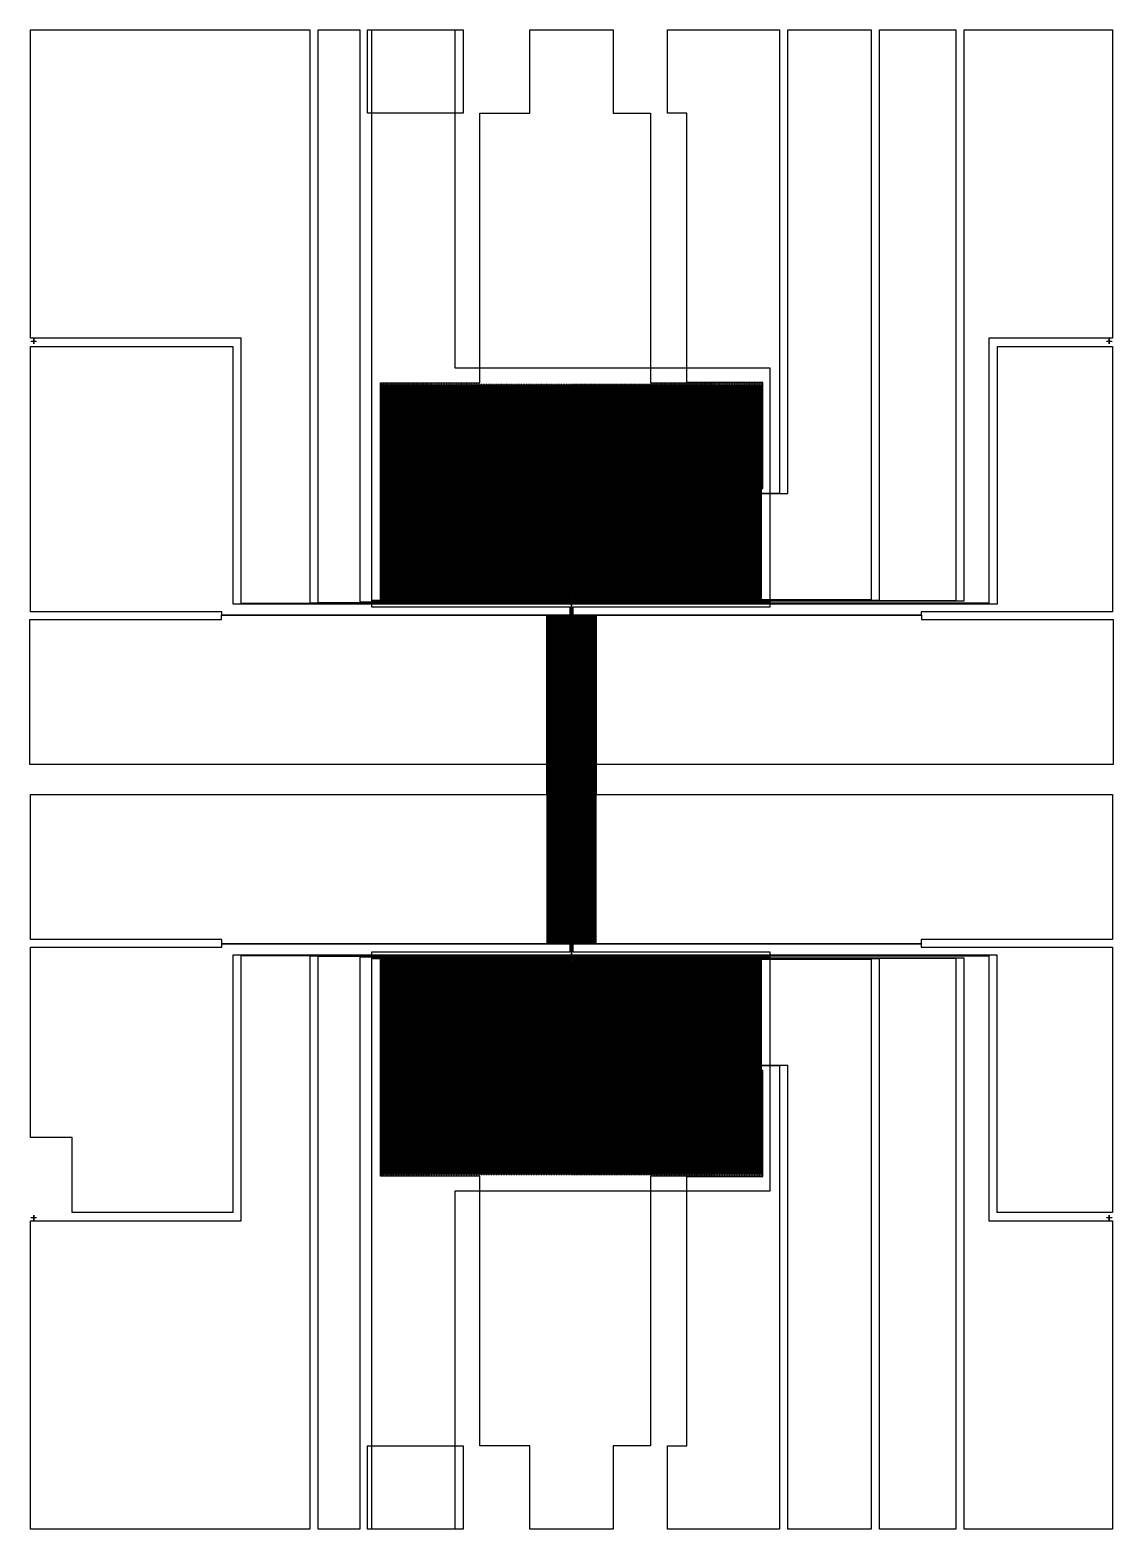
# Model space of a CAD drawing. Extents: x -6506 to 6506, y -9000 to 9000.
import ezdxf

# ---------------------------------------------------------------- set-up
doc = ezdxf.new("R2010")
doc.units = 0
for name, color, linetype in [('BondPadCutOut', 8, 'CONTINUOUS'), ('BottomMetal', 2, 'CONTINUOUS'), ('NbDoor', 9, 'CONTINUOUS'), ('NbDoorEtch', 10, 'CONTINUOUS'), ('TopMetal', 3, 'CONTINUOUS')]:
    doc.layers.add(name, color=color, linetype=linetype)

msp = doc.modelspace()

# ---------------------------------------------------------------- linework, layer by layer
at = {"layer": 'BondPadCutOut'}
for points in [[(-2450, 8000), (-2450, 9000), (-1300, 9000), (-1300, 8000)], [(-2450, -9000), (-2450, -8000), (-1300, -8000), (-1300, -9000)]]:
    msp.add_lwpolyline(points, close=True, dxfattribs=at)
at = {"layer": 'BottomMetal'}
for points in [[(-3043.339, 2122.521), (-3043.339, 9000), (-2543.314, 9000), (-2543.314, 2132.521), (2378.898, 2132.521), (2378.898, 2122.521)], [(-2394.635, 2145.121), (-2394.635, 2155.121), (3700.753, 2155.121), (3700.753, 9000), (4617.163, 9000), (4617.163, 2145.121)], [(2387.322, 2118.821), (2387.322, 2133.821), (-2394.635, 2133.821), (-2394.635, 2143.821), (4717.163, 2143.821), (4717.163, 9000), (6500, 9000), (6500, 5297.841), (5013.881, 5297.841), (5013.881, 2118.821)], [(-2296, 3435.5), (-2296, 3495.5), (2300, 3495.5), (2300, 4768), (1385.854, 4768), (1385.854, 8000), (1153.966, 8000), (1153.966, 9000), (2500, 9000), (2500, 3435.5)], [(-2296, 3497), (-2296, 4764), (-1100, 4764), (-1100, 8000), (-500, 8000), (-500, 9000), (500, 9000), (500, 8000), (950, 8000), (950, 4764), (2296, 4764), (2296, 3497)], [(-2296, 2156.421), (-2296, 3434), (2600, 3434), (2600, 9000), (3601.504, 9000), (3601.504, 2156.421)], [(-6461.5, 5230), (-6461.5, 5258.5), (-6490, 5258.5), (-6490, 5261.5), (-6461.5, 5261.5), (-6461.5, 5290), (-6458.5, 5290), (-6458.5, 5261.5), (-6430, 5261.5), (-6430, 5258.5), (-6458.5, 5258.5), (-6458.5, 5230)], [(6458.5, 5230), (6458.5, 5258.5), (6430, 5258.5), (6430, 5261.5), (6458.5, 5261.5), (6458.5, 5290), (6461.5, 5290), (6461.5, 5261.5), (6490, 5261.5), (6490, 5258.5), (6461.5, 5258.5), (6461.5, 5230)], [(-6000, -5200.045), (-6000, -4299.297), (-6500, -4299.297), (-6500, -2014), (-4200, -2014), (-4200, -1974), (-3, -1974), (-3, 1974), (-4200, 1974), (-4200, 2014), (-6500, 2014), (-6500, 5200.185), (-4070, 5200.185), (-4070, 2109.921), (5120, 2109.921), (5120, 5200.185), (6500, 5200.185), (6500, 2014), (4200, 2014), (4200, 1974), (3, 1974), (3, -1974), (4200, -1974), (4200, -2014), (6500, -2014), (6500, -5197.841), (5113.881, -5197.841), (5113.881, -2109.921), (-4069.939, -2109.921), (-4069.939, -5200.045)], [(-291, -1965.5), (-291, 1968), (-299.5, 1968), (-299.5, 179.6), (-6506.05, 179.6), (-6506.05, 1919.6), (-4206.05, 1919.6), (-4206.05, 1971.5), (-11.5, 1971.5), (-11.5, -1965.5), (-15, -1965.5), (-15, 1968), (-23.5, 1968), (-23.5, -1965.5), (-27, -1965.5), (-27, 1968), (-35.5, 1968), (-35.5, -1965.5), (-39, -1965.5), (-39, 1968), (-47.5, 1968), (-47.5, -1965.5), (-51, -1965.5), (-51, 1968), (-59.5, 1968), (-59.5, -1965.5), (-63, -1965.5), (-63, 1968), (-71.5, 1968), (-71.5, -1965.5), (-75, -1965.5), (-75, 1968), (-83.5, 1968), (-83.5, -1965.5), (-87, -1965.5), (-87, 1968), (-95.5, 1968), (-95.5, -1965.5), (-99, -1965.5), (-99, 1968), (-107.5, 1968), (-107.5, -1965.5), (-111, -1965.5), (-111, 1968), (-119.5, 1968), (-119.5, -1965.5), (-123, -1965.5), (-123, 1968), (-131.5, 1968), (-131.5, -1965.5), (-135, -1965.5), (-135, 1968), (-143.5, 1968), (-143.5, -1965.5), (-147, -1965.5), (-147, 1968), (-155.5, 1968), (-155.5, -1965.5), (-159, -1965.5), (-159, 1968), (-167.5, 1968), (-167.5, -1965.5), (-171, -1965.5), (-171, 1968), (-179.5, 1968), (-179.5, -1965.5), (-183, -1965.5), (-183, 1968), (-191.5, 1968), (-191.5, -1965.5), (-195, -1965.5), (-195, 1968), (-203.5, 1968), (-203.5, -1965.5), (-207, -1965.5), (-207, 1968), (-215.5, 1968), (-215.5, -1965.5), (-219, -1965.5), (-219, 1968), (-227.5, 1968), (-227.5, -1965.5), (-231, -1965.5), (-231, 1968), (-239.5, 1968), (-239.5, -1965.5), (-243, -1965.5), (-243, 1968), (-251.5, 1968), (-251.5, -1965.5), (-255, -1965.5), (-255, 1968), (-263.5, 1968), (-263.5, -1965.5), (-267, -1965.5), (-267, 1968), (-275.5, 1968), (-275.5, -1965.5), (-279, -1965.5), (-279, 1968), (-287.5, 1968), (-287.5, -1965.5)], [(-4200.05, -1971.5), (-4200.05, -1919.6), (-6500.05, -1919.6), (-6500.05, -179.6), (-297, -179.6), (-297, 1965.5), (-293.5, 1965.5), (-293.5, -1968), (-285, -1968), (-285, 1965.5), (-281.5, 1965.5), (-281.5, -1968), (-273, -1968), (-273, 1965.5), (-269.5, 1965.5), (-269.5, -1968), (-261, -1968), (-261, 1965.5), (-257.5, 1965.5), (-257.5, -1968), (-249, -1968), (-249, 1965.5), (-245.5, 1965.5), (-245.5, -1968), (-237, -1968), (-237, 1965.5), (-233.5, 1965.5), (-233.5, -1968), (-225, -1968), (-225, 1965.5), (-221.5, 1965.5), (-221.5, -1968), (-213, -1968), (-213, 1965.5), (-209.5, 1965.5), (-209.5, -1968), (-201, -1968), (-201, 1965.5), (-197.5, 1965.5), (-197.5, -1968), (-189, -1968), (-189, 1965.5), (-185.5, 1965.5), (-185.5, -1968), (-177, -1968), (-177, 1965.5), (-173.5, 1965.5), (-173.5, -1968), (-165, -1968), (-165, 1965.5), (-161.5, 1965.5), (-161.5, -1968), (-153, -1968), (-153, 1965.5), (-149.5, 1965.5), (-149.5, -1968), (-141, -1968), (-141, 1965.5), (-137.5, 1965.5), (-137.5, -1968), (-129, -1968), (-129, 1965.5), (-125.5, 1965.5), (-125.5, -1968), (-117, -1968), (-117, 1965.5), (-113.5, 1965.5), (-113.5, -1968), (-105, -1968), (-105, 1965.5), (-101.5, 1965.5), (-101.5, -1968), (-93, -1968), (-93, 1965.5), (-89.5, 1965.5), (-89.5, -1968), (-81, -1968), (-81, 1965.5), (-77.5, 1965.5), (-77.5, -1968), (-69, -1968), (-69, 1965.5), (-65.5, 1965.5), (-65.5, -1968), (-57, -1968), (-57, 1965.5), (-53.5, 1965.5), (-53.5, -1968), (-45, -1968), (-45, 1965.5), (-41.5, 1965.5), (-41.5, -1968), (-33, -1968), (-33, 1965.5), (-29.5, 1965.5), (-29.5, -1968), (-21, -1968), (-21, 1965.5), (-17.5, 1965.5), (-17.5, -1968), (-9, -1968), (-9, 1971.5), (-5.5, 1971.5), (-5.5, -1971.5)], [(5.5, -1971.5), (5.5, 1971.5), (9, 1971.5), (9, -1968), (17.5, -1968), (17.5, 1965.5), (21, 1965.5), (21, -1968), (29.5, -1968), (29.5, 1965.5), (33, 1965.5), (33, -1968), (41.5, -1968), (41.5, 1965.5), (45, 1965.5), (45, -1968), (53.5, -1968), (53.5, 1965.5), (57, 1965.5), (57, -1968), (65.5, -1968), (65.5, 1965.5), (69, 1965.5), (69, -1968), (77.5, -1968), (77.5, 1965.5), (81, 1965.5), (81, -1968), (89.5, -1968), (89.5, 1965.5), (93, 1965.5), (93, -1968), (101.5, -1968), (101.5, 1965.5), (105, 1965.5), (105, -1968), (113.5, -1968), (113.5, 1965.5), (117, 1965.5), (117, -1968), (125.5, -1968), (125.5, 1965.5), (129, 1965.5), (129, -1968), (137.5, -1968), (137.5, 1965.5), (141, 1965.5), (141, -1968), (149.5, -1968), (149.5, 1965.5), (153, 1965.5), (153, -1968), (161.5, -1968), (161.5, 1965.5), (165, 1965.5), (165, -1968), (173.5, -1968), (173.5, 1965.5), (177, 1965.5), (177, -1968), (185.5, -1968), (185.5, 1965.5), (189, 1965.5), (189, -1968), (197.5, -1968), (197.5, 1965.5), (201, 1965.5), (201, -1968), (209.5, -1968), (209.5, 1965.5), (213, 1965.5), (213, -1968), (221.5, -1968), (221.5, 1965.5), (225, 1965.5), (225, -1968), (233.5, -1968), (233.5, 1965.5), (237, 1965.5), (237, -1968), (245.5, -1968), (245.5, 1965.5), (249, 1965.5), (249, -1968), (257.5, -1968), (257.5, 1965.5), (261, 1965.5), (261, -1968), (269.5, -1968), (269.5, 1965.5), (273, 1965.5), (273, -1968), (281.5, -1968), (281.5, 1965.5), (285, 1965.5), (285, -1968), (293.5, -1968), (293.5, 1965.5), (297, 1965.5), (297, -179.6), (6500.05, -179.6), (6500.05, -1919.6), (4200.05, -1919.6), (4200.05, -1971.5)], [(11.5, -1965.5), (11.5, 1971.5), (4206.05, 1971.5), (4206.05, 1919.6), (6506.05, 1919.6), (6506.05, 179.6), (299.5, 179.6), (299.5, 1968), (291, 1968), (291, -1965.5), (287.5, -1965.5), (287.5, 1968), (279, 1968), (279, -1965.5), (275.5, -1965.5), (275.5, 1968), (267, 1968), (267, -1965.5), (263.5, -1965.5), (263.5, 1968), (255, 1968), (255, -1965.5), (251.5, -1965.5), (251.5, 1968), (243, 1968), (243, -1965.5), (239.5, -1965.5), (239.5, 1968), (231, 1968), (231, -1965.5), (227.5, -1965.5), (227.5, 1968), (219, 1968), (219, -1965.5), (215.5, -1965.5), (215.5, 1968), (207, 1968), (207, -1965.5), (203.5, -1965.5), (203.5, 1968), (195, 1968), (195, -1965.5), (191.5, -1965.5), (191.5, 1968), (183, 1968), (183, -1965.5), (179.5, -1965.5), (179.5, 1968), (171, 1968), (171, -1965.5), (167.5, -1965.5), (167.5, 1968), (159, 1968), (159, -1965.5), (155.5, -1965.5), (155.5, 1968), (147, 1968), (147, -1965.5), (143.5, -1965.5), (143.5, 1968), (135, 1968), (135, -1965.5), (131.5, -1965.5), (131.5, 1968), (123, 1968), (123, -1965.5), (119.5, -1965.5), (119.5, 1968), (111, 1968), (111, -1965.5), (107.5, -1965.5), (107.5, 1968), (99, 1968), (99, -1965.5), (95.5, -1965.5), (95.5, 1968), (87, 1968), (87, -1965.5), (83.5, -1965.5), (83.5, 1968), (75, 1968), (75, -1965.5), (71.5, -1965.5), (71.5, 1968), (63, 1968), (63, -1965.5), (59.5, -1965.5), (59.5, 1968), (51, 1968), (51, -1965.5), (47.5, -1965.5), (47.5, 1968), (39, 1968), (39, -1965.5), (35.5, -1965.5), (35.5, 1968), (27, 1968), (27, -1965.5), (23.5, -1965.5), (23.5, 1968), (15, 1968), (15, -1965.5)], [(-3043.339, -9000), (-3043.339, -2122.521), (2378.898, -2122.521), (2378.898, -2132.521), (-2543.314, -2132.521), (-2543.314, -9000)], [(4717.163, -9000), (4717.163, -2143.821), (-2394.635, -2143.821), (-2394.635, -2133.821), (2387.322, -2133.821), (2387.322, -2118.821), (5013.881, -2118.821), (5013.881, -5297.841), (6500, -5297.841), (6500, -9000)], [(3700.753, -9000), (3700.753, -2155.121), (-2394.635, -2155.121), (-2394.635, -2145.121), (4617.163, -2145.121), (4617.163, -9000)], [(2600, -9000), (2600, -3434), (-2296, -3434), (-2296, -2156.421), (3601.504, -2156.421), (3601.504, -9000)], [(1153.966, -9000), (1153.966, -8000), (1385.854, -8000), (1385.854, -4768), (2300, -4768), (2300, -3495.5), (-2296, -3495.5), (-2296, -3435.5), (2500, -3435.5), (2500, -9000)], [(-500, -9000), (-500, -8000), (-1100, -8000), (-1100, -4764), (-2296, -4764), (-2296, -3497), (2296, -3497), (2296, -4764), (950, -4764), (950, -8000), (500, -8000), (500, -9000)], [(-6461.5, -5290), (-6461.5, -5261.5), (-6490, -5261.5), (-6490, -5258.5), (-6461.5, -5258.5), (-6461.5, -5230), (-6458.5, -5230), (-6458.5, -5258.5), (-6430, -5258.5), (-6430, -5261.5), (-6458.5, -5261.5), (-6458.5, -5290)], [(6458.5, -5290), (6458.5, -5261.5), (6430, -5261.5), (6430, -5258.5), (6458.5, -5258.5), (6458.5, -5230), (6461.5, -5230), (6461.5, -5258.5), (6490, -5258.5), (6490, -5261.5), (6461.5, -5261.5), (6461.5, -5290)]]:
    msp.add_lwpolyline(points, close=True, dxfattribs=at)
at = {"layer": 'NbDoor'}
for points in [[(-3969.678, 2111.421), (-3969.678, 5300.045), (-6500, 5300.045), (-6500, 9000), (-3143.339, 9000), (-3143.339, 2121.021), (95.478, 2121.021), (95.478, 2111.421)], [(-6500, -9000), (-6500, -5300.045), (-3969.678, -5300.045), (-3969.678, -2111.421), (95.478, -2111.421), (95.478, -2121.021), (-3143.339, -2121.021), (-3143.339, -9000)]]:
    msp.add_lwpolyline(points, close=True, dxfattribs=at)
at = {"layer": 'NbDoorEtch'}
for points in [[(-3969.678, 2110.921), (-3969.678, 5300.045), (-6500, 5300.045), (-6500, 9000), (-3143.339, 9000), (-3143.339, 2121.521), (95.478, 2121.521), (95.478, 2110.921)], [(-6500, -9000), (-6500, -5300.045), (-3969.678, -5300.045), (-3969.678, -2110.921), (95.478, -2110.921), (95.478, -2121.521), (-3143.339, -2121.521), (-3143.339, -9000)]]:
    msp.add_lwpolyline(points, close=True, dxfattribs=at)
at = {"layer": 'TopMetal'}
for points in [[(-15.5, 1894), (-18, 1964), (-18, 2069), (-2400, 2069), (-2400, 9000), (-1400, 9000), (-1400, 4944), (2384, 4944), (2384, 2069), (18, 2069), (18, 1964), (15.5, 1894), (13.5, 1894), (6, 1964), (6, 2173.221), (2284, 2173.221), (2284, 4744), (2274, 4744), (2274, 2183.221), (2264, 2183.221), (2264, 4744), (2254, 4744), (2254, 2183.221), (2244, 2183.221), (2244, 4744), (2234, 4744), (2234, 2183.221), (2224, 2183.221), (2224, 4744), (2214, 4744), (2214, 2183.221), (2204, 2183.221), (2204, 4744), (2194, 4744), (2194, 2183.221), (2184, 2183.221), (2184, 4744), (2174, 4744), (2174, 2183.221), (2164, 2183.221), (2164, 4744), (2154, 4744), (2154, 2183.221), (2144, 2183.221), (2144, 4744), (2134, 4744), (2134, 2183.221), (2124, 2183.221), (2124, 4744), (2114, 4744), (2114, 2183.221), (2104, 2183.221), (2104, 4744), (2094, 4744), (2094, 2183.221), (2084, 2183.221), (2084, 4744), (2074, 4744), (2074, 2183.221), (2064, 2183.221), (2064, 4744), (2054, 4744), (2054, 2183.221), (2044, 2183.221), (2044, 4744), (2034, 4744), (2034, 2183.221), (2024, 2183.221), (2024, 4744), (2014, 4744), (2014, 2183.221), (2004, 2183.221), (2004, 4744), (1994, 4744), (1994, 2183.221), (1984, 2183.221), (1984, 4744), (1974, 4744), (1974, 2183.221), (1964, 2183.221), (1964, 4744), (1954, 4744), (1954, 2183.221), (1944, 2183.221), (1944, 4744), (1934, 4744), (1934, 2183.221), (1924, 2183.221), (1924, 4744), (1914, 4744), (1914, 2183.221), (1904, 2183.221), (1904, 4744), (1894, 4744), (1894, 2183.221), (1884, 2183.221), (1884, 4744), (1874, 4744), (1874, 2183.221), (1864, 2183.221), (1864, 4744), (1854, 4744), (1854, 2183.221), (1844, 2183.221), (1844, 4744), (1834, 4744), (1834, 2183.221), (1824, 2183.221), (1824, 4744), (1814, 4744), (1814, 2183.221), (1804, 2183.221), (1804, 4744), (1794, 4744), (1794, 2183.221), (1784, 2183.221), (1784, 4744), (1774, 4744), (1774, 2183.221), (1764, 2183.221), (1764, 4744), (1754, 4744), (1754, 2183.221), (1744, 2183.221), (1744, 4744), (1734, 4744), (1734, 2183.221), (1724, 2183.221), (1724, 4744), (1714, 4744), (1714, 2183.221), (1704, 2183.221), (1704, 4744), (1694, 4744), (1694, 2183.221), (1684, 2183.221), (1684, 4744), (1674, 4744), (1674, 2183.221), (1664, 2183.221), (1664, 4744), (1654, 4744), (1654, 2183.221), (1644, 2183.221), (1644, 4744), (1634, 4744), (1634, 2183.221), (1624, 2183.221), (1624, 4744), (1614, 4744), (1614, 2183.221), (1604, 2183.221), (1604, 4744), (1594, 4744), (1594, 2183.221), (1584, 2183.221), (1584, 4744), (1574, 4744), (1574, 2183.221), (1564, 2183.221), (1564, 4744), (1554, 4744), (1554, 2183.221), (1544, 2183.221), (1544, 4744), (1534, 4744), (1534, 2183.221), (1524, 2183.221), (1524, 4744), (1514, 4744), (1514, 2183.221), (1504, 2183.221), (1504, 4744), (1494, 4744), (1494, 2183.221), (1484, 2183.221), (1484, 4744), (1474, 4744), (1474, 2183.221), (1464, 2183.221), (1464, 4744), (1454, 4744), (1454, 2183.221), (1444, 2183.221), (1444, 4744), (1434, 4744), (1434, 2183.221), (1424, 2183.221), (1424, 4744), (1414, 4744), (1414, 2183.221), (1404, 2183.221), (1404, 4744), (1394, 4744), (1394, 2183.221), (1384, 2183.221), (1384, 4744), (1374, 4744), (1374, 2183.221), (1364, 2183.221), (1364, 4744), (1354, 4744), (1354, 2183.221), (1344, 2183.221), (1344, 4744), (1334, 4744), (1334, 2183.221), (1324, 2183.221), (1324, 4744), (1314, 4744), (1314, 2183.221), (1304, 2183.221), (1304, 4744), (1294, 4744), (1294, 2183.221), (1284, 2183.221), (1284, 4744), (1274, 4744), (1274, 2183.221), (1264, 2183.221), (1264, 4744), (1254, 4744), (1254, 2183.221), (1244, 2183.221), (1244, 4744), (1234, 4744), (1234, 2183.221), (1224, 2183.221), (1224, 4744), (1214, 4744), (1214, 2183.221), (1204, 2183.221), (1204, 4744), (1194, 4744), (1194, 2183.221), (1184, 2183.221), (1184, 4744), (1174, 4744), (1174, 2183.221), (1164, 2183.221), (1164, 4744), (1154, 4744), (1154, 2183.221), (1144, 2183.221), (1144, 4744), (1134, 4744), (1134, 2183.221), (1124, 2183.221), (1124, 4744), (1114, 4744), (1114, 2183.221), (1104, 2183.221), (1104, 4744), (1094, 4744), (1094, 2183.221), (1084, 2183.221), (1084, 4744), (1074, 4744), (1074, 2183.221), (1064, 2183.221), (1064, 4744), (1054, 4744), (1054, 2183.221), (1044, 2183.221), (1044, 4744), (1034, 4744), (1034, 2183.221), (1024, 2183.221), (1024, 4744), (1014, 4744), (1014, 2183.221), (1004, 2183.221), (1004, 4744), (994, 4744), (994, 2183.221), (984, 2183.221), (984, 4744), (974, 4744), (974, 2183.221), (964, 2183.221), (964, 4744), (954, 4744), (954, 2183.221), (944, 2183.221), (944, 4744), (934, 4744), (934, 2183.221), (924, 2183.221), (924, 4744), (914, 4744), (914, 2183.221), (904, 2183.221), (904, 4744), (894, 4744), (894, 2183.221), (884, 2183.221), (884, 4744), (874, 4744), (874, 2183.221), (864, 2183.221), (864, 4744), (854, 4744), (854, 2183.221), (844, 2183.221), (844, 4744), (834, 4744), (834, 2183.221), (824, 2183.221), (824, 4744), (814, 4744), (814, 2183.221), (804, 2183.221), (804, 4744), (794, 4744), (794, 2183.221), (784, 2183.221), (784, 4744), (774, 4744), (774, 2183.221), (764, 2183.221), (764, 4744), (754, 4744), (754, 2183.221), (744, 2183.221), (744, 4744), (734, 4744), (734, 2183.221), (724, 2183.221), (724, 4744), (714, 4744), (714, 2183.221), (704, 2183.221), (704, 4744), (694, 4744), (694, 2183.221), (684, 2183.221), (684, 4744), (674, 4744), (674, 2183.221), (664, 2183.221), (664, 4744), (654, 4744), (654, 2183.221), (644, 2183.221), (644, 4744), (634, 4744), (634, 2183.221), (624, 2183.221), (624, 4744), (614, 4744), (614, 2183.221), (604, 2183.221), (604, 4744), (594, 4744), (594, 2183.221), (584, 2183.221), (584, 4744), (574, 4744), (574, 2183.221), (564, 2183.221), (564, 4744), (554, 4744), (554, 2183.221), (544, 2183.221), (544, 4744), (534, 4744), (534, 2183.221), (524, 2183.221), (524, 4744), (514, 4744), (514, 2183.221), (504, 2183.221), (504, 4744), (494, 4744), (494, 2183.221), (484, 2183.221), (484, 4744), (474, 4744), (474, 2183.221), (464, 2183.221), (464, 4744), (454, 4744), (454, 2183.221), (444, 2183.221), (444, 4744), (434, 4744), (434, 2183.221), (424, 2183.221), (424, 4744), (414, 4744), (414, 2183.221), (404, 2183.221), (404, 4744), (394, 4744), (394, 2183.221), (384, 2183.221), (384, 4744), (374, 4744), (374, 2183.221), (364, 2183.221), (364, 4744), (354, 4744), (354, 2183.221), (344, 2183.221), (344, 4744), (334, 4744), (334, 2183.221), (324, 2183.221), (324, 4744), (314, 4744), (314, 2183.221), (304, 2183.221), (304, 4744), (294, 4744), (294, 2183.221), (284, 2183.221), (284, 4744), (274, 4744), (274, 2183.221), (264, 2183.221), (264, 4744), (254, 4744), (254, 2183.221), (244, 2183.221), (244, 4744), (234, 4744), (234, 2183.221), (224, 2183.221), (224, 4744), (214, 4744), (214, 2183.221), (204, 2183.221), (204, 4744), (194, 4744), (194, 2183.221), (184, 2183.221), (184, 4744), (174, 4744), (174, 2183.221), (164, 2183.221), (164, 4744), (154, 4744), (154, 2183.221), (144, 2183.221), (144, 4744), (134, 4744), (134, 2183.221), (124, 2183.221), (124, 4744), (114, 4744), (114, 2183.221), (104, 2183.221), (104, 4744), (94, 4744), (94, 2183.221), (84, 2183.221), (84, 4744), (74, 4744), (74, 2183.221), (64, 2183.221), (64, 4744), (54, 4744), (54, 2183.221), (44, 2183.221), (44, 4744), (34, 4744), (34, 2183.221), (24, 2183.221), (24, 4744), (14, 4744), (14, 2183.221), (4, 2183.221), (4, 4744), (-6, 4744), (-6, 2183.221), (-16, 2183.221), (-16, 4744), (-26, 4744), (-26, 2183.221), (-36, 2183.221), (-36, 4744), (-46, 4744), (-46, 2183.221), (-56, 2183.221), (-56, 4744), (-66, 4744), (-66, 2183.221), (-76, 2183.221), (-76, 4744), (-86, 4744), (-86, 2183.221), (-96, 2183.221), (-96, 4744), (-106, 4744), (-106, 2183.221), (-116, 2183.221), (-116, 4744), (-126, 4744), (-126, 2183.221), (-136, 2183.221), (-136, 4744), (-146, 4744), (-146, 2183.221), (-156, 2183.221), (-156, 4744), (-166, 4744), (-166, 2183.221), (-176, 2183.221), (-176, 4744), (-186, 4744), (-186, 2183.221), (-196, 2183.221), (-196, 4744), (-206, 4744), (-206, 2183.221), (-216, 2183.221), (-216, 4744), (-226, 4744), (-226, 2183.221), (-236, 2183.221), (-236, 4744), (-246, 4744), (-246, 2183.221), (-256, 2183.221), (-256, 4744), (-266, 4744), (-266, 2183.221), (-276, 2183.221), (-276, 4744), (-286, 4744), (-286, 2183.221), (-296, 2183.221), (-296, 4744), (-306, 4744), (-306, 2183.221), (-316, 2183.221), (-316, 4744), (-326, 4744), (-326, 2183.221), (-336, 2183.221), (-336, 4744), (-346, 4744), (-346, 2183.221), (-356, 2183.221), (-356, 4744), (-366, 4744), (-366, 2183.221), (-376, 2183.221), (-376, 4744), (-386, 4744), (-386, 2183.221), (-396, 2183.221), (-396, 4744), (-406, 4744), (-406, 2183.221), (-416, 2183.221), (-416, 4744), (-426, 4744), (-426, 2183.221), (-436, 2183.221), (-436, 4744), (-446, 4744), (-446, 2183.221), (-456, 2183.221), (-456, 4744), (-466, 4744), (-466, 2183.221), (-476, 2183.221), (-476, 4744), (-486, 4744), (-486, 2183.221), (-496, 2183.221), (-496, 4744), (-506, 4744), (-506, 2183.221), (-516, 2183.221), (-516, 4744), (-526, 4744), (-526, 2183.221), (-536, 2183.221), (-536, 4744), (-546, 4744), (-546, 2183.221), (-556, 2183.221), (-556, 4744), (-566, 4744), (-566, 2183.221), (-576, 2183.221), (-576, 4744), (-586, 4744), (-586, 2183.221), (-596, 2183.221), (-596, 4744), (-606, 4744), (-606, 2183.221), (-616, 2183.221), (-616, 4744), (-626, 4744), (-626, 2183.221), (-636, 2183.221), (-636, 4744), (-646, 4744), (-646, 2183.221), (-656, 2183.221), (-656, 4744), (-666, 4744), (-666, 2183.221), (-676, 2183.221), (-676, 4744), (-686, 4744), (-686, 2183.221), (-696, 2183.221), (-696, 4744), (-706, 4744), (-706, 2183.221), (-716, 2183.221), (-716, 4744), (-726, 4744), (-726, 2183.221), (-736, 2183.221), (-736, 4744), (-746, 4744), (-746, 2183.221), (-756, 2183.221), (-756, 4744), (-766, 4744), (-766, 2183.221), (-776, 2183.221), (-776, 4744), (-786, 4744), (-786, 2183.221), (-796, 2183.221), (-796, 4744), (-806, 4744), (-806, 2183.221), (-816, 2183.221), (-816, 4744), (-826, 4744), (-826, 2183.221), (-836, 2183.221), (-836, 4744), (-846, 4744), (-846, 2183.221), (-856, 2183.221), (-856, 4744), (-866, 4744), (-866, 2183.221), (-876, 2183.221), (-876, 4744), (-886, 4744), (-886, 2183.221), (-896, 2183.221), (-896, 4744), (-906, 4744), (-906, 2183.221), (-916, 2183.221), (-916, 4744), (-926, 4744), (-926, 2183.221), (-936, 2183.221), (-936, 4744), (-946, 4744), (-946, 2183.221), (-956, 2183.221), (-956, 4744), (-966, 4744), (-966, 2183.221), (-976, 2183.221), (-976, 4744), (-986, 4744), (-986, 2183.221), (-996, 2183.221), (-996, 4744), (-1006, 4744), (-1006, 2183.221), (-1016, 2183.221), (-1016, 4744), (-1026, 4744), (-1026, 2183.221), (-1036, 2183.221), (-1036, 4744), (-1046, 4744), (-1046, 2183.221), (-1056, 2183.221), (-1056, 4744), (-1066, 4744), (-1066, 2183.221), (-1076, 2183.221), (-1076, 4744), (-1086, 4744), (-1086, 2183.221), (-1096, 2183.221), (-1096, 4744), (-1106, 4744), (-1106, 2183.221), (-1116, 2183.221), (-1116, 4744), (-1126, 4744), (-1126, 2183.221), (-1136, 2183.221), (-1136, 4744), (-1146, 4744), (-1146, 2183.221), (-1156, 2183.221), (-1156, 4744), (-1166, 4744), (-1166, 2183.221), (-1176, 2183.221), (-1176, 4744), (-1186, 4744), (-1186, 2183.221), (-1196, 2183.221), (-1196, 4744), (-1206, 4744), (-1206, 2183.221), (-1216, 2183.221), (-1216, 4744), (-1226, 4744), (-1226, 2183.221), (-1236, 2183.221), (-1236, 4744), (-1246, 4744), (-1246, 2183.221), (-1256, 2183.221), (-1256, 4744), (-1266, 4744), (-1266, 2183.221), (-1276, 2183.221), (-1276, 4744), (-1286, 4744), (-1286, 2183.221), (-1296, 2183.221), (-1296, 4744), (-1306, 4744), (-1306, 2183.221), (-1316, 2183.221), (-1316, 4744), (-1326, 4744), (-1326, 2183.221), (-1336, 2183.221), (-1336, 4744), (-1346, 4744), (-1346, 2183.221), (-1356, 2183.221), (-1356, 4744), (-1366, 4744), (-1366, 2183.221), (-1376, 2183.221), (-1376, 4744), (-1386, 4744), (-1386, 2183.221), (-1396, 2183.221), (-1396, 4744), (-1406, 4744), (-1406, 2183.221), (-1416, 2183.221), (-1416, 4744), (-1426, 4744), (-1426, 2183.221), (-1436, 2183.221), (-1436, 4744), (-1446, 4744), (-1446, 2183.221), (-1456, 2183.221), (-1456, 4744), (-1466, 4744), (-1466, 2183.221), (-1476, 2183.221), (-1476, 4744), (-1486, 4744), (-1486, 2183.221), (-1496, 2183.221), (-1496, 4744), (-1506, 4744), (-1506, 2183.221), (-1516, 2183.221), (-1516, 4744), (-1526, 4744), (-1526, 2183.221), (-1536, 2183.221), (-1536, 4744), (-1546, 4744), (-1546, 2183.221), (-1556, 2183.221), (-1556, 4744), (-1566, 4744), (-1566, 2183.221), (-1576, 2183.221), (-1576, 4744), (-1586, 4744), (-1586, 2183.221), (-1596, 2183.221), (-1596, 4744), (-1606, 4744), (-1606, 2183.221), (-1616, 2183.221), (-1616, 4744), (-1626, 4744), (-1626, 2183.221), (-1636, 2183.221), (-1636, 4744), (-1646, 4744), (-1646, 2183.221), (-1656, 2183.221), (-1656, 4744), (-1666, 4744), (-1666, 2183.221), (-1676, 2183.221), (-1676, 4744), (-1686, 4744), (-1686, 2183.221), (-1696, 2183.221), (-1696, 4744), (-1706, 4744), (-1706, 2183.221), (-1716, 2183.221), (-1716, 4744), (-1726, 4744), (-1726, 2183.221), (-1736, 2183.221), (-1736, 4744), (-1746, 4744), (-1746, 2183.221), (-1756, 2183.221), (-1756, 4744), (-1766, 4744), (-1766, 2183.221), (-1776, 2183.221), (-1776, 4744), (-1786, 4744), (-1786, 2183.221), (-1796, 2183.221), (-1796, 4744), (-1806, 4744), (-1806, 2183.221), (-1816, 2183.221), (-1816, 4744), (-1826, 4744), (-1826, 2183.221), (-1836, 2183.221), (-1836, 4744), (-1846, 4744), (-1846, 2183.221), (-1856, 2183.221), (-1856, 4744), (-1866, 4744), (-1866, 2183.221), (-1876, 2183.221), (-1876, 4744), (-1886, 4744), (-1886, 2183.221), (-1896, 2183.221), (-1896, 4744), (-1906, 4744), (-1906, 2183.221), (-1916, 2183.221), (-1916, 4744), (-1926, 4744), (-1926, 2183.221), (-1936, 2183.221), (-1936, 4744), (-1946, 4744), (-1946, 2183.221), (-1956, 2183.221), (-1956, 4744), (-1966, 4744), (-1966, 2183.221), (-1976, 2183.221), (-1976, 4744), (-1986, 4744), (-1986, 2183.221), (-1996, 2183.221), (-1996, 4744), (-2006, 4744), (-2006, 2183.221), (-2016, 2183.221), (-2016, 4744), (-2026, 4744), (-2026, 2183.221), (-2036, 2183.221), (-2036, 4744), (-2046, 4744), (-2046, 2183.221), (-2056, 2183.221), (-2056, 4744), (-2066, 4744), (-2066, 2183.221), (-2076, 2183.221), (-2076, 4744), (-2086, 4744), (-2086, 2183.221), (-2096, 2183.221), (-2096, 4744), (-2106, 4744), (-2106, 2183.221), (-2116, 2183.221), (-2116, 4744), (-2126, 4744), (-2126, 2183.221), (-2136, 2183.221), (-2136, 4744), (-2146, 4744), (-2146, 2183.221), (-2156, 2183.221), (-2156, 4744), (-2166, 4744), (-2166, 2183.221), (-2176, 2183.221), (-2176, 4744), (-2186, 4744), (-2186, 2183.221), (-2196, 2183.221), (-2196, 4744), (-2206, 4744), (-2206, 2183.221), (-2216, 2183.221), (-2216, 4744), (-2226, 4744), (-2226, 2183.221), (-2236, 2183.221), (-2236, 4744), (-2246, 4744), (-2246, 2183.221), (-2256, 2183.221), (-2256, 4744), (-2266, 4744), (-2266, 2183.221), (-2276, 2183.221), (-2276, 4744), (-2286, 4744), (-2286, 2173.221), (-6, 2173.221), (-6, 1964), (-13.5, 1894)], [(-2400, -9000), (-2400, -2069), (-18, -2069), (-18, -1964), (-15.5, -1894), (-13.5, -1894), (-6, -1964), (-6, -2173.221), (-2286, -2173.221), (-2286, -4744), (-2276, -4744), (-2276, -2183.221), (-2266, -2183.221), (-2266, -4744), (-2256, -4744), (-2256, -2183.221), (-2246, -2183.221), (-2246, -4744), (-2236, -4744), (-2236, -2183.221), (-2226, -2183.221), (-2226, -4744), (-2216, -4744), (-2216, -2183.221), (-2206, -2183.221), (-2206, -4744), (-2196, -4744), (-2196, -2183.221), (-2186, -2183.221), (-2186, -4744), (-2176, -4744), (-2176, -2183.221), (-2166, -2183.221), (-2166, -4744), (-2156, -4744), (-2156, -2183.221), (-2146, -2183.221), (-2146, -4744), (-2136, -4744), (-2136, -2183.221), (-2126, -2183.221), (-2126, -4744), (-2116, -4744), (-2116, -2183.221), (-2106, -2183.221), (-2106, -4744), (-2096, -4744), (-2096, -2183.221), (-2086, -2183.221), (-2086, -4744), (-2076, -4744), (-2076, -2183.221), (-2066, -2183.221), (-2066, -4744), (-2056, -4744), (-2056, -2183.221), (-2046, -2183.221), (-2046, -4744), (-2036, -4744), (-2036, -2183.221), (-2026, -2183.221), (-2026, -4744), (-2016, -4744), (-2016, -2183.221), (-2006, -2183.221), (-2006, -4744), (-1996, -4744), (-1996, -2183.221), (-1986, -2183.221), (-1986, -4744), (-1976, -4744), (-1976, -2183.221), (-1966, -2183.221), (-1966, -4744), (-1956, -4744), (-1956, -2183.221), (-1946, -2183.221), (-1946, -4744), (-1936, -4744), (-1936, -2183.221), (-1926, -2183.221), (-1926, -4744), (-1916, -4744), (-1916, -2183.221), (-1906, -2183.221), (-1906, -4744), (-1896, -4744), (-1896, -2183.221), (-1886, -2183.221), (-1886, -4744), (-1876, -4744), (-1876, -2183.221), (-1866, -2183.221), (-1866, -4744), (-1856, -4744), (-1856, -2183.221), (-1846, -2183.221), (-1846, -4744), (-1836, -4744), (-1836, -2183.221), (-1826, -2183.221), (-1826, -4744), (-1816, -4744), (-1816, -2183.221), (-1806, -2183.221), (-1806, -4744), (-1796, -4744), (-1796, -2183.221), (-1786, -2183.221), (-1786, -4744), (-1776, -4744), (-1776, -2183.221), (-1766, -2183.221), (-1766, -4744), (-1756, -4744), (-1756, -2183.221), (-1746, -2183.221), (-1746, -4744), (-1736, -4744), (-1736, -2183.221), (-1726, -2183.221), (-1726, -4744), (-1716, -4744), (-1716, -2183.221), (-1706, -2183.221), (-1706, -4744), (-1696, -4744), (-1696, -2183.221), (-1686, -2183.221), (-1686, -4744), (-1676, -4744), (-1676, -2183.221), (-1666, -2183.221), (-1666, -4744), (-1656, -4744), (-1656, -2183.221), (-1646, -2183.221), (-1646, -4744), (-1636, -4744), (-1636, -2183.221), (-1626, -2183.221), (-1626, -4744), (-1616, -4744), (-1616, -2183.221), (-1606, -2183.221), (-1606, -4744), (-1596, -4744), (-1596, -2183.221), (-1586, -2183.221), (-1586, -4744), (-1576, -4744), (-1576, -2183.221), (-1566, -2183.221), (-1566, -4744), (-1556, -4744), (-1556, -2183.221), (-1546, -2183.221), (-1546, -4744), (-1536, -4744), (-1536, -2183.221), (-1526, -2183.221), (-1526, -4744), (-1516, -4744), (-1516, -2183.221), (-1506, -2183.221), (-1506, -4744), (-1496, -4744), (-1496, -2183.221), (-1486, -2183.221), (-1486, -4744), (-1476, -4744), (-1476, -2183.221), (-1466, -2183.221), (-1466, -4744), (-1456, -4744), (-1456, -2183.221), (-1446, -2183.221), (-1446, -4744), (-1436, -4744), (-1436, -2183.221), (-1426, -2183.221), (-1426, -4744), (-1416, -4744), (-1416, -2183.221), (-1406, -2183.221), (-1406, -4744), (-1396, -4744), (-1396, -2183.221), (-1386, -2183.221), (-1386, -4744), (-1376, -4744), (-1376, -2183.221), (-1366, -2183.221), (-1366, -4744), (-1356, -4744), (-1356, -2183.221), (-1346, -2183.221), (-1346, -4744), (-1336, -4744), (-1336, -2183.221), (-1326, -2183.221), (-1326, -4744), (-1316, -4744), (-1316, -2183.221), (-1306, -2183.221), (-1306, -4744), (-1296, -4744), (-1296, -2183.221), (-1286, -2183.221), (-1286, -4744), (-1276, -4744), (-1276, -2183.221), (-1266, -2183.221), (-1266, -4744), (-1256, -4744), (-1256, -2183.221), (-1246, -2183.221), (-1246, -4744), (-1236, -4744), (-1236, -2183.221), (-1226, -2183.221), (-1226, -4744), (-1216, -4744), (-1216, -2183.221), (-1206, -2183.221), (-1206, -4744), (-1196, -4744), (-1196, -2183.221), (-1186, -2183.221), (-1186, -4744), (-1176, -4744), (-1176, -2183.221), (-1166, -2183.221), (-1166, -4744), (-1156, -4744), (-1156, -2183.221), (-1146, -2183.221), (-1146, -4744), (-1136, -4744), (-1136, -2183.221), (-1126, -2183.221), (-1126, -4744), (-1116, -4744), (-1116, -2183.221), (-1106, -2183.221), (-1106, -4744), (-1096, -4744), (-1096, -2183.221), (-1086, -2183.221), (-1086, -4744), (-1076, -4744), (-1076, -2183.221), (-1066, -2183.221), (-1066, -4744), (-1056, -4744), (-1056, -2183.221), (-1046, -2183.221), (-1046, -4744), (-1036, -4744), (-1036, -2183.221), (-1026, -2183.221), (-1026, -4744), (-1016, -4744), (-1016, -2183.221), (-1006, -2183.221), (-1006, -4744), (-996, -4744), (-996, -2183.221), (-986, -2183.221), (-986, -4744), (-976, -4744), (-976, -2183.221), (-966, -2183.221), (-966, -4744), (-956, -4744), (-956, -2183.221), (-946, -2183.221), (-946, -4744), (-936, -4744), (-936, -2183.221), (-926, -2183.221), (-926, -4744), (-916, -4744), (-916, -2183.221), (-906, -2183.221), (-906, -4744), (-896, -4744), (-896, -2183.221), (-886, -2183.221), (-886, -4744), (-876, -4744), (-876, -2183.221), (-866, -2183.221), (-866, -4744), (-856, -4744), (-856, -2183.221), (-846, -2183.221), (-846, -4744), (-836, -4744), (-836, -2183.221), (-826, -2183.221), (-826, -4744), (-816, -4744), (-816, -2183.221), (-806, -2183.221), (-806, -4744), (-796, -4744), (-796, -2183.221), (-786, -2183.221), (-786, -4744), (-776, -4744), (-776, -2183.221), (-766, -2183.221), (-766, -4744), (-756, -4744), (-756, -2183.221), (-746, -2183.221), (-746, -4744), (-736, -4744), (-736, -2183.221), (-726, -2183.221), (-726, -4744), (-716, -4744), (-716, -2183.221), (-706, -2183.221), (-706, -4744), (-696, -4744), (-696, -2183.221), (-686, -2183.221), (-686, -4744), (-676, -4744), (-676, -2183.221), (-666, -2183.221), (-666, -4744), (-656, -4744), (-656, -2183.221), (-646, -2183.221), (-646, -4744), (-636, -4744), (-636, -2183.221), (-626, -2183.221), (-626, -4744), (-616, -4744), (-616, -2183.221), (-606, -2183.221), (-606, -4744), (-596, -4744), (-596, -2183.221), (-586, -2183.221), (-586, -4744), (-576, -4744), (-576, -2183.221), (-566, -2183.221), (-566, -4744), (-556, -4744), (-556, -2183.221), (-546, -2183.221), (-546, -4744), (-536, -4744), (-536, -2183.221), (-526, -2183.221), (-526, -4744), (-516, -4744), (-516, -2183.221), (-506, -2183.221), (-506, -4744), (-496, -4744), (-496, -2183.221), (-486, -2183.221), (-486, -4744), (-476, -4744), (-476, -2183.221), (-466, -2183.221), (-466, -4744), (-456, -4744), (-456, -2183.221), (-446, -2183.221), (-446, -4744), (-436, -4744), (-436, -2183.221), (-426, -2183.221), (-426, -4744), (-416, -4744), (-416, -2183.221), (-406, -2183.221), (-406, -4744), (-396, -4744), (-396, -2183.221), (-386, -2183.221), (-386, -4744), (-376, -4744), (-376, -2183.221), (-366, -2183.221), (-366, -4744), (-356, -4744), (-356, -2183.221), (-346, -2183.221), (-346, -4744), (-336, -4744), (-336, -2183.221), (-326, -2183.221), (-326, -4744), (-316, -4744), (-316, -2183.221), (-306, -2183.221), (-306, -4744), (-296, -4744), (-296, -2183.221), (-286, -2183.221), (-286, -4744), (-276, -4744), (-276, -2183.221), (-266, -2183.221), (-266, -4744), (-256, -4744), (-256, -2183.221), (-246, -2183.221), (-246, -4744), (-236, -4744), (-236, -2183.221), (-226, -2183.221), (-226, -4744), (-216, -4744), (-216, -2183.221), (-206, -2183.221), (-206, -4744), (-196, -4744), (-196, -2183.221), (-186, -2183.221), (-186, -4744), (-176, -4744), (-176, -2183.221), (-166, -2183.221), (-166, -4744), (-156, -4744), (-156, -2183.221), (-146, -2183.221), (-146, -4744), (-136, -4744), (-136, -2183.221), (-126, -2183.221), (-126, -4744), (-116, -4744), (-116, -2183.221), (-106, -2183.221), (-106, -4744), (-96, -4744), (-96, -2183.221), (-86, -2183.221), (-86, -4744), (-76, -4744), (-76, -2183.221), (-66, -2183.221), (-66, -4744), (-56, -4744), (-56, -2183.221), (-46, -2183.221), (-46, -4744), (-36, -4744), (-36, -2183.221), (-26, -2183.221), (-26, -4744), (-16, -4744), (-16, -2183.221), (-6, -2183.221), (-6, -4744), (4, -4744), (4, -2183.221), (14, -2183.221), (14, -4744), (24, -4744), (24, -2183.221), (34, -2183.221), (34, -4744), (44, -4744), (44, -2183.221), (54, -2183.221), (54, -4744), (64, -4744), (64, -2183.221), (74, -2183.221), (74, -4744), (84, -4744), (84, -2183.221), (94, -2183.221), (94, -4744), (104, -4744), (104, -2183.221), (114, -2183.221), (114, -4744), (124, -4744), (124, -2183.221), (134, -2183.221), (134, -4744), (144, -4744), (144, -2183.221), (154, -2183.221), (154, -4744), (164, -4744), (164, -2183.221), (174, -2183.221), (174, -4744), (184, -4744), (184, -2183.221), (194, -2183.221), (194, -4744), (204, -4744), (204, -2183.221), (214, -2183.221), (214, -4744), (224, -4744), (224, -2183.221), (234, -2183.221), (234, -4744), (244, -4744), (244, -2183.221), (254, -2183.221), (254, -4744), (264, -4744), (264, -2183.221), (274, -2183.221), (274, -4744), (284, -4744), (284, -2183.221), (294, -2183.221), (294, -4744), (304, -4744), (304, -2183.221), (314, -2183.221), (314, -4744), (324, -4744), (324, -2183.221), (334, -2183.221), (334, -4744), (344, -4744), (344, -2183.221), (354, -2183.221), (354, -4744), (364, -4744), (364, -2183.221), (374, -2183.221), (374, -4744), (384, -4744), (384, -2183.221), (394, -2183.221), (394, -4744), (404, -4744), (404, -2183.221), (414, -2183.221), (414, -4744), (424, -4744), (424, -2183.221), (434, -2183.221), (434, -4744), (444, -4744), (444, -2183.221), (454, -2183.221), (454, -4744), (464, -4744), (464, -2183.221), (474, -2183.221), (474, -4744), (484, -4744), (484, -2183.221), (494, -2183.221), (494, -4744), (504, -4744), (504, -2183.221), (514, -2183.221), (514, -4744), (524, -4744), (524, -2183.221), (534, -2183.221), (534, -4744), (544, -4744), (544, -2183.221), (554, -2183.221), (554, -4744), (564, -4744), (564, -2183.221), (574, -2183.221), (574, -4744), (584, -4744), (584, -2183.221), (594, -2183.221), (594, -4744), (604, -4744), (604, -2183.221), (614, -2183.221), (614, -4744), (624, -4744), (624, -2183.221), (634, -2183.221), (634, -4744), (644, -4744), (644, -2183.221), (654, -2183.221), (654, -4744), (664, -4744), (664, -2183.221), (674, -2183.221), (674, -4744), (684, -4744), (684, -2183.221), (694, -2183.221), (694, -4744), (704, -4744), (704, -2183.221), (714, -2183.221), (714, -4744), (724, -4744), (724, -2183.221), (734, -2183.221), (734, -4744), (744, -4744), (744, -2183.221), (754, -2183.221), (754, -4744), (764, -4744), (764, -2183.221), (774, -2183.221), (774, -4744), (784, -4744), (784, -2183.221), (794, -2183.221), (794, -4744), (804, -4744), (804, -2183.221), (814, -2183.221), (814, -4744), (824, -4744), (824, -2183.221), (834, -2183.221), (834, -4744), (844, -4744), (844, -2183.221), (854, -2183.221), (854, -4744), (864, -4744), (864, -2183.221), (874, -2183.221), (874, -4744), (884, -4744), (884, -2183.221), (894, -2183.221), (894, -4744), (904, -4744), (904, -2183.221), (914, -2183.221), (914, -4744), (924, -4744), (924, -2183.221), (934, -2183.221), (934, -4744), (944, -4744), (944, -2183.221), (954, -2183.221), (954, -4744), (964, -4744), (964, -2183.221), (974, -2183.221), (974, -4744), (984, -4744), (984, -2183.221), (994, -2183.221), (994, -4744), (1004, -4744), (1004, -2183.221), (1014, -2183.221), (1014, -4744), (1024, -4744), (1024, -2183.221), (1034, -2183.221), (1034, -4744), (1044, -4744), (1044, -2183.221), (1054, -2183.221), (1054, -4744), (1064, -4744), (1064, -2183.221), (1074, -2183.221), (1074, -4744), (1084, -4744), (1084, -2183.221), (1094, -2183.221), (1094, -4744), (1104, -4744), (1104, -2183.221), (1114, -2183.221), (1114, -4744), (1124, -4744), (1124, -2183.221), (1134, -2183.221), (1134, -4744), (1144, -4744), (1144, -2183.221), (1154, -2183.221), (1154, -4744), (1164, -4744), (1164, -2183.221), (1174, -2183.221), (1174, -4744), (1184, -4744), (1184, -2183.221), (1194, -2183.221), (1194, -4744), (1204, -4744), (1204, -2183.221), (1214, -2183.221), (1214, -4744), (1224, -4744), (1224, -2183.221), (1234, -2183.221), (1234, -4744), (1244, -4744), (1244, -2183.221), (1254, -2183.221), (1254, -4744), (1264, -4744), (1264, -2183.221), (1274, -2183.221), (1274, -4744), (1284, -4744), (1284, -2183.221), (1294, -2183.221), (1294, -4744), (1304, -4744), (1304, -2183.221), (1314, -2183.221), (1314, -4744), (1324, -4744), (1324, -2183.221), (1334, -2183.221), (1334, -4744), (1344, -4744), (1344, -2183.221), (1354, -2183.221), (1354, -4744), (1364, -4744), (1364, -2183.221), (1374, -2183.221), (1374, -4744), (1384, -4744), (1384, -2183.221), (1394, -2183.221), (1394, -4744), (1404, -4744), (1404, -2183.221), (1414, -2183.221), (1414, -4744), (1424, -4744), (1424, -2183.221), (1434, -2183.221), (1434, -4744), (1444, -4744), (1444, -2183.221), (1454, -2183.221), (1454, -4744), (1464, -4744), (1464, -2183.221), (1474, -2183.221), (1474, -4744), (1484, -4744), (1484, -2183.221), (1494, -2183.221), (1494, -4744), (1504, -4744), (1504, -2183.221), (1514, -2183.221), (1514, -4744), (1524, -4744), (1524, -2183.221), (1534, -2183.221), (1534, -4744), (1544, -4744), (1544, -2183.221), (1554, -2183.221), (1554, -4744), (1564, -4744), (1564, -2183.221), (1574, -2183.221), (1574, -4744), (1584, -4744), (1584, -2183.221), (1594, -2183.221), (1594, -4744), (1604, -4744), (1604, -2183.221), (1614, -2183.221), (1614, -4744), (1624, -4744), (1624, -2183.221), (1634, -2183.221), (1634, -4744), (1644, -4744), (1644, -2183.221), (1654, -2183.221), (1654, -4744), (1664, -4744), (1664, -2183.221), (1674, -2183.221), (1674, -4744), (1684, -4744), (1684, -2183.221), (1694, -2183.221), (1694, -4744), (1704, -4744), (1704, -2183.221), (1714, -2183.221), (1714, -4744), (1724, -4744), (1724, -2183.221), (1734, -2183.221), (1734, -4744), (1744, -4744), (1744, -2183.221), (1754, -2183.221), (1754, -4744), (1764, -4744), (1764, -2183.221), (1774, -2183.221), (1774, -4744), (1784, -4744), (1784, -2183.221), (1794, -2183.221), (1794, -4744), (1804, -4744), (1804, -2183.221), (1814, -2183.221), (1814, -4744), (1824, -4744), (1824, -2183.221), (1834, -2183.221), (1834, -4744), (1844, -4744), (1844, -2183.221), (1854, -2183.221), (1854, -4744), (1864, -4744), (1864, -2183.221), (1874, -2183.221), (1874, -4744), (1884, -4744), (1884, -2183.221), (1894, -2183.221), (1894, -4744), (1904, -4744), (1904, -2183.221), (1914, -2183.221), (1914, -4744), (1924, -4744), (1924, -2183.221), (1934, -2183.221), (1934, -4744), (1944, -4744), (1944, -2183.221), (1954, -2183.221), (1954, -4744), (1964, -4744), (1964, -2183.221), (1974, -2183.221), (1974, -4744), (1984, -4744), (1984, -2183.221), (1994, -2183.221), (1994, -4744), (2004, -4744), (2004, -2183.221), (2014, -2183.221), (2014, -4744), (2024, -4744), (2024, -2183.221), (2034, -2183.221), (2034, -4744), (2044, -4744), (2044, -2183.221), (2054, -2183.221), (2054, -4744), (2064, -4744), (2064, -2183.221), (2074, -2183.221), (2074, -4744), (2084, -4744), (2084, -2183.221), (2094, -2183.221), (2094, -4744), (2104, -4744), (2104, -2183.221), (2114, -2183.221), (2114, -4744), (2124, -4744), (2124, -2183.221), (2134, -2183.221), (2134, -4744), (2144, -4744), (2144, -2183.221), (2154, -2183.221), (2154, -4744), (2164, -4744), (2164, -2183.221), (2174, -2183.221), (2174, -4744), (2184, -4744), (2184, -2183.221), (2194, -2183.221), (2194, -4744), (2204, -4744), (2204, -2183.221), (2214, -2183.221), (2214, -4744), (2224, -4744), (2224, -2183.221), (2234, -2183.221), (2234, -4744), (2244, -4744), (2244, -2183.221), (2254, -2183.221), (2254, -4744), (2264, -4744), (2264, -2183.221), (2274, -2183.221), (2274, -4744), (2284, -4744), (2284, -2173.221), (6, -2173.221), (6, -1964), (13.5, -1894), (15.5, -1894), (18, -1964), (18, -2069), (2384, -2069), (2384, -4944), (-1400, -4944), (-1400, -9000)]]:
    msp.add_lwpolyline(points, close=True, dxfattribs=at)

doc.saveas('drawing.dxf')
